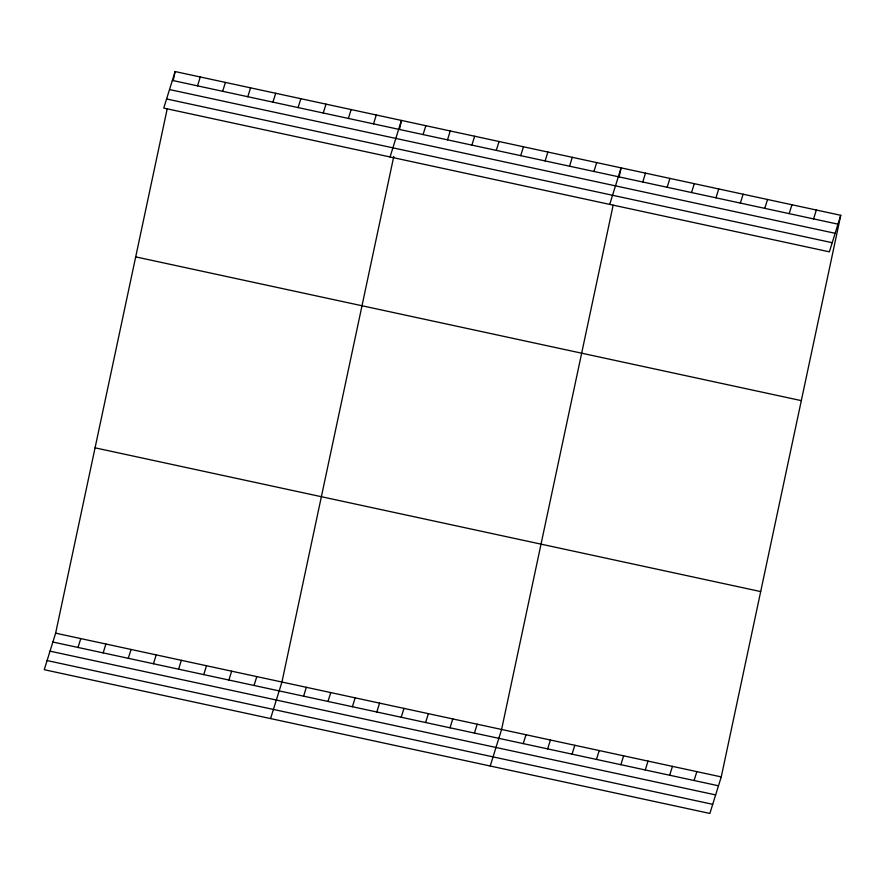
<?xml version="1.0" encoding="UTF-8"?>
<svg xmlns="http://www.w3.org/2000/svg" width="885" height="885" viewBox="0 0 885 885"><rect width="100%" height="100%" fill="white"/><g stroke="black" fill="none" stroke-linecap="round" stroke-linejoin="round"><path stroke-width="1.33" d="M840.75 215.298L829.367 251.838L163.747 108.092L175.13 71.552L840.75 215.298L721.253 776.908L709.87 813.448L44.25 669.702L55.633 633.162L167.188 108.877M173.206 80.557L175.13 71.552M393.77 156.457L281.939 682.036L270.567 718.576M399.522 129.431L401.436 120.426L390.053 156.966M613.15 205.187L501.596 729.472L490.213 766.012M619.179 176.867L621.093 167.862L609.71 204.402M197.51 85.845L200.275 76.984M222.655 91.277L225.421 82.416M247.8 96.708L250.566 87.847M78.013 647.455L80.778 638.583M272.945 102.14L275.711 93.268M103.158 652.887L105.923 644.014M298.09 107.572L300.856 98.7M128.303 658.318L131.069 649.446M323.235 113.003L326.001 104.131M153.448 663.75L156.214 654.878M348.38 118.435L351.146 109.563M178.593 669.182L181.359 660.31M373.536 123.867L376.291 114.995M203.749 674.613L206.504 665.741M228.894 680.034L231.649 671.173M423.085 134.564L425.84 125.692M254.039 685.466L256.794 676.605M447.489 139.841L450.255 130.969M471.893 145.107L474.659 136.235M303.588 696.174L306.354 687.302M496.297 150.373L499.063 141.511M327.992 701.44L330.758 692.579M520.712 155.649L523.466 146.777M352.396 706.717L355.162 697.845M545.116 160.915L547.881 152.054M376.811 711.982L379.565 703.11M569.52 166.192L572.285 157.32M401.215 717.259L403.969 708.387M593.923 171.458L596.689 162.597M425.619 722.525L428.384 713.653M450.022 727.802L452.788 718.93M642.742 182L645.497 173.139M474.426 733.068L477.192 724.195M667.146 187.277L669.912 178.405M691.55 192.543L694.316 183.671M523.245 743.61L526 734.738M715.954 197.82L718.72 188.947M547.649 748.876L550.415 740.015M740.358 203.085L743.123 194.213M572.053 754.153L574.819 745.281M764.773 208.362L767.527 199.49M596.457 759.418L599.222 750.557M789.177 213.628L791.942 204.756M620.872 764.695L623.626 755.823M813.581 218.894L816.346 210.033M645.276 769.961L648.041 761.089M669.679 775.238L672.445 766.366M694.083 780.504L696.849 771.631M172.365 80.424L837.984 224.17M169.522 89.551L835.141 233.297M166.59 98.965L832.21 242.711M135.693 256.882L801.312 400.628M95.06 447.832L760.691 591.578M55.633 633.162L721.253 776.908M52.868 642.023L718.487 785.78M50.025 651.161L715.644 794.907M47.093 660.564L712.713 804.321"/></g></svg>
